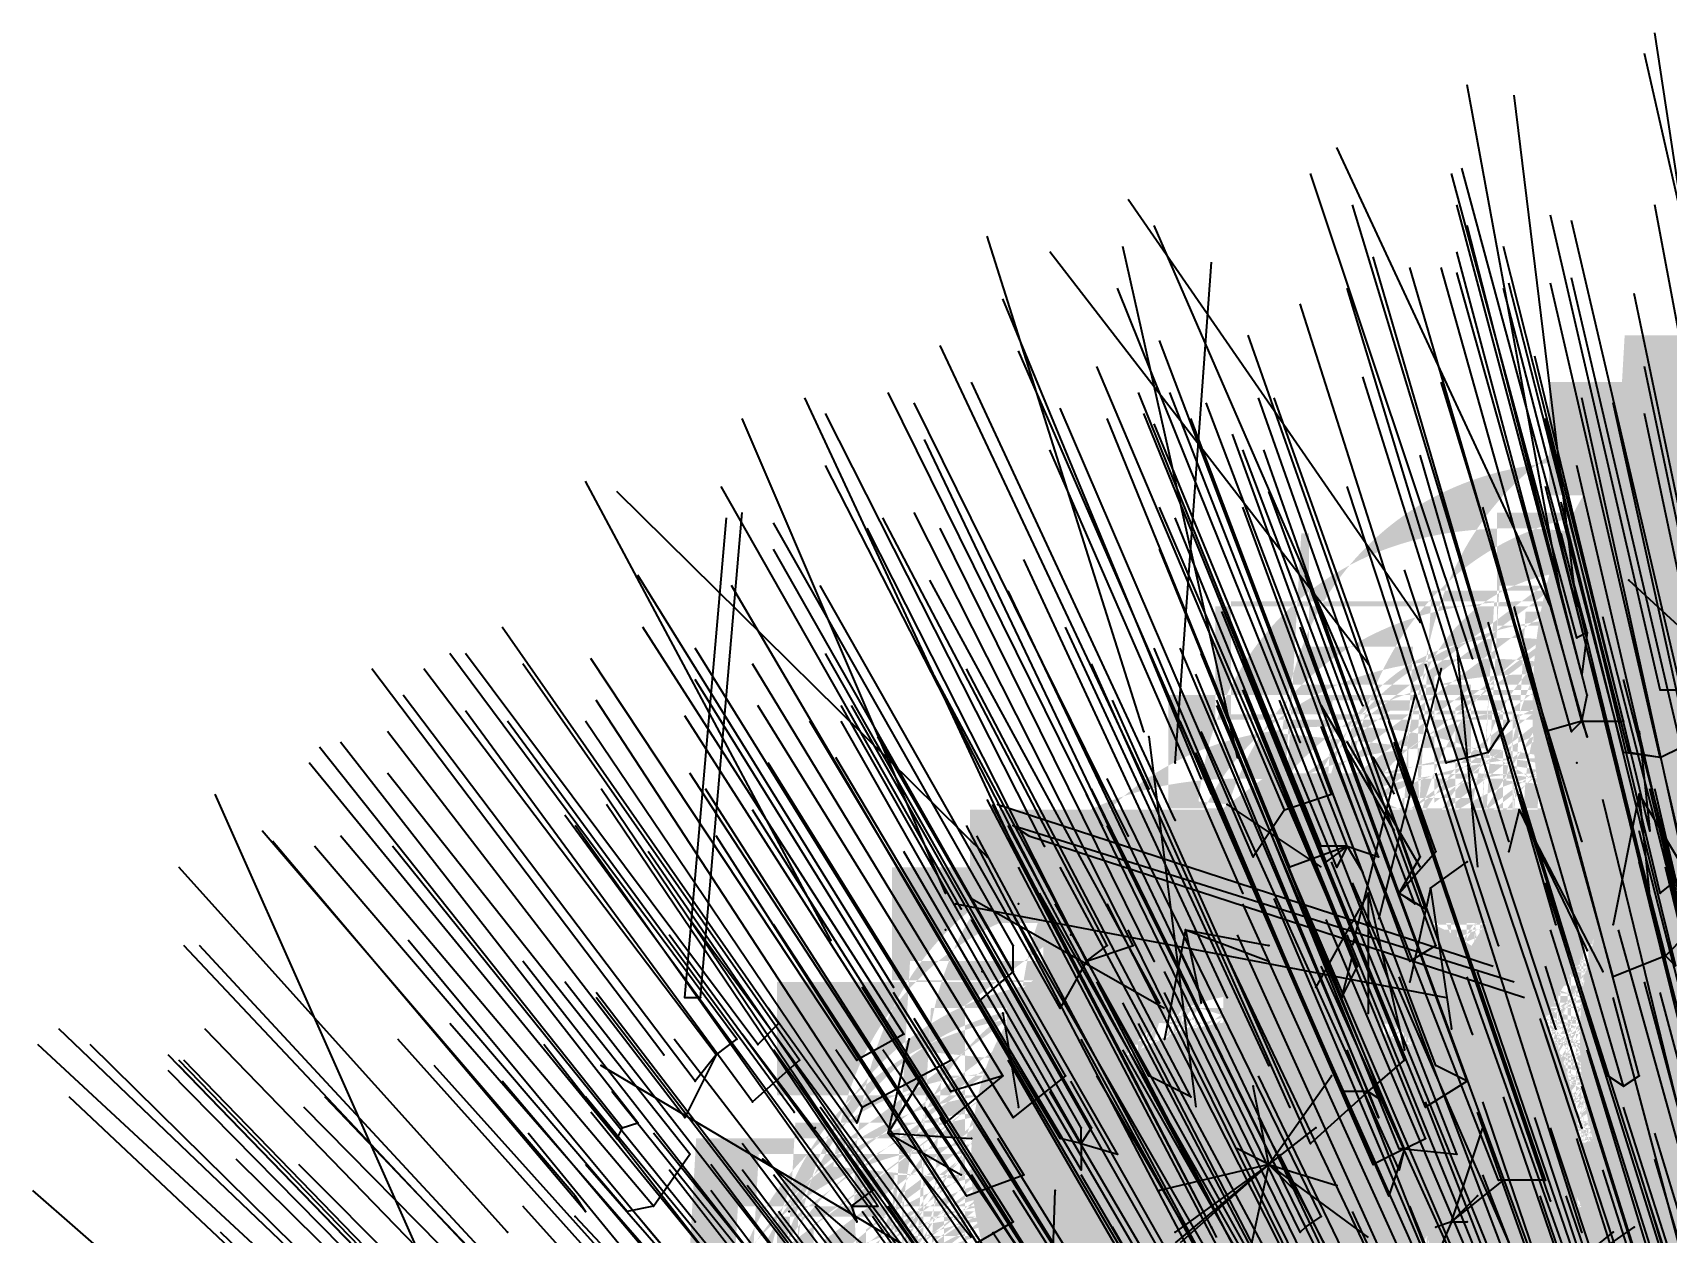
# Model space of a CAD drawing. Extents: x -0.5 to 0.68, y -0.1 to 0.6.
# Drawn here: x -0.42 to -0.1068, y 0.359 to 0.589 of the extents above; entities that cross this region are included whole.
import ezdxf

# ---------------------------------------------------------------- set-up
doc = ezdxf.new("R2010")
doc.units = 0
for name, color, linetype in [('Facilities', 3, 'CONTINUOUS'), ('Facilities_lines', 3, 'CONTINUOUS'), ('Normals', 1, 'CONTINUOUS'), ('Source_points', 5, 'CONTINUOUS'), ('Text', 3, 'CONTINUOUS')]:
    doc.layers.add(name, color=color, linetype=linetype)

msp = doc.modelspace()

# ---------------------------------------------------------------- linework, layer by layer
at = {"layer": 'Facilities', "color": 3}
for p in [(-0.114, 0.484, -1.242), (-0.127, 0.481, -1.244), (-0.129, 0.479, -1.24), (-0.124, 0.479, -1.237), (-0.154, 0.476, -1.25), (-0.122, 0.474, -1.223), (-0.147, 0.471, -1.25), (-0.164, 0.468, -1.24), (-0.15, 0.467, -1.25), (-0.144, 0.469, -1.226), (-0.14, 0.467, -1.219), (-0.155, 0.462, -1.25), (-0.108, 0.463, -1.189), (-0.173, 0.46, -1.25), (-0.165, 0.46, -1.222), (-0.207, 0.455, -1.25), (-0.123, 0.457, -1.183), (-0.112, 0.455, -1.25), (-0.206, 0.454, -1.25), (-0.177, 0.453, -1.217), (-0.168, 0.453, -1.25), (-0.141, 0.451, -1.182), (-0.201, 0.449, -1.229), (-0.189, 0.45, -1.25), (-0.163, 0.45, -1.25), (-0.137, 0.45, -1.25), (-0.124, 0.449, -1.25), (-0.108, 0.45, -1.157), (-0.196, 0.446, -1.217), (-0.206, 0.444, -1.225), (-0.194, 0.443, -1.209), (-0.156, 0.443, -1.175), (-0.112, 0.443, -1.25), (-0.235, 0.441, -1.25), (-0.191, 0.441, -1.25), (-0.18, 0.44, -1.188), (-0.135, 0.44, -1.25), (-0.232, 0.437, -1.25), (-0.215, 0.437, -1.217), (-0.201, 0.438, -1.205), (-0.11, 0.436, -1.125), (-0.226, 0.433, -1.221), (-0.21, 0.435, -1.208), (-0.168, 0.433, -1.161), (-0.137, 0.434, -1.138), (-0.123, 0.434, -1.127), (-0.237, 0.431, -1.23), (-0.231, 0.431, -1.224), (-0.209, 0.427, -1.19), (-0.245, 0.424, -1.224), (-0.24, 0.423, -1.25), (-0.226, 0.424, -1.2), (-0.188, 0.424, -1.159), (-0.164, 0.424, -1.25), (-0.158, 0.424, -1.132), (-0.152, 0.425, -1.25), (-0.108, 0.424, -1.095), (-0.243, 0.422, -1.25), (-0.242, 0.421, -1.214), (-0.231, 0.422, -1.25), (-0.206, 0.421, -1.25), (-0.245, 0.417, -1.25), (-0.199, 0.417, -1.25), (-0.128, 0.418, -1.093), (-0.267, 0.415, -1.233), (-0.221, 0.416, -1.25), (-0.139, 0.414, -1.092), (-0.218, 0.411, -1.163), (-0.205, 0.411, -1.148), (-0.156, 0.411, -1.1), (-0.107, 0.412, -1.064), (-0.238, 0.409, -1.25), (-0.232, 0.409, -1.177), (-0.255, 0.406, -1.199), (-0.295, 0.404, -1.25), (-0.234, 0.401, -1.25), (-0.204, 0.403, -1.128), (-0.191, 0.404, -1.118), (-0.169, 0.404, -1.095), (-0.277, 0.399, -1.213), (-0.193, 0.398, -1.106), (-0.128, 0.398, -1.044), (-0.253, 0.397, -1.177), (-0.144, 0.397, -1.056), (-0.299, 0.393, -1.234), (-0.289, 0.393, -1.22), (-0.273, 0.392, -1.193), (-0.311, 0.391, -1.249), (-0.234, 0.389, -1.135), (-0.222, 0.389, -1.119), (-0.183, 0.391, -1.08), (-0.164, 0.386, -1.048), (-0.145, 0.388, -1.036), (-0.115, 0.387, -1.01), (-0.261, 0.383, -1.159), (-0.198, 0.385, -1.082), (-0.179, 0.383, -1.057), (-0.307, 0.379, -1.22), (-0.274, 0.382, -1.175), (-0.27, 0.379, -1.25), (-0.123, 0.379, -0.997), (-0.256, 0.378, -1.25), (-0.219, 0.376, -1.089), (-0.28, 0.373, -1.25), (-0.157, 0.375, -1.016), (-0.183, 0.372, -1.25), (-0.13, 0.369, -0.979), (-0.301, 0.364, -1.181), (-0.263, 0.364, -1.123), (-0.241, 0.366, -1.095), (-0.129, 0.365, -0.968), (-0.316, 0.362, -1.25), (-0.314, 0.363, -1.2), (-0.293, 0.361, -1.163), (-0.275, 0.363, -1.25), (-0.148, 0.361, -1.25), (-0.329, 0.359, -1.218), (-0.176, 0.36, -1.003), (-0.123, 0.359, -0.949)]:
    msp.add_point(p, dxfattribs=at)
at = {"layer": 'Facilities_lines', "color": 3}
for p, q in [((-0.122, 0.474, -1.223), (-0.124, 0.473, -1.222)), ((-0.122, 0.474, -1.223), (-0.123, 0.466, -1.206)), ((-0.123, 0.457, -1.183), (-0.122, 0.462, -1.195)), ((-0.108, 0.463, -1.189), (-0.104, 0.463, -1.186)), ((-0.141, 0.451, -1.182), (-0.137, 0.457, -1.192)), ((-0.123, 0.457, -1.183), (-0.13, 0.455, -1.183)), ((-0.123, 0.457, -1.183), (-0.125, 0.455, -1.18)), ((-0.123, 0.457, -1.183), (-0.122, 0.454, -1.175)), ((-0.123, 0.457, -1.183), (-0.115, 0.457, -1.179)), ((-0.123, 0.457, -1.183), (-0.122, 0.454, -1.175)), ((-0.141, 0.451, -1.182), (-0.149, 0.449, -1.182)), ((-0.108, 0.45, -1.157), (-0.115, 0.451, -1.163)), ((-0.108, 0.45, -1.157), (-0.114, 0.451, -1.163)), ((-0.108, 0.45, -1.157), (-0.104, 0.452, -1.159)), ((-0.18, 0.44, -1.188), (-0.171, 0.443, -1.187)), ((-0.112, 0.443, -1.25), (-0.117, 0.418, -1.25)), ((-0.112, 0.443, -1.25), (-0.11, 0.423, -1.25)), ((-0.112, 0.443, -1.25), (-0.103, 0.428, -1.25)), ((-0.18, 0.44, -1.188), (-0.186, 0.431, -1.175)), ((-0.135, 0.44, -1.25), (-0.137, 0.432, -1.25)), ((-0.135, 0.44, -1.25), (-0.122, 0.413, -1.25)), ((-0.135, 0.44, -1.25), (-0.119, 0.409, -1.25)), ((-0.232, 0.437, -1.25), (-0.229, 0.435, -1.25)), ((-0.168, 0.433, -1.161), (-0.179, 0.429, -1.161)), ((-0.168, 0.433, -1.161), (-0.173, 0.433, -1.167)), ((-0.168, 0.433, -1.161), (-0.172, 0.43, -1.159)), ((-0.168, 0.433, -1.161), (-0.17, 0.429, -1.153)), ((-0.168, 0.433, -1.161), (-0.165, 0.428, -1.147)), ((-0.168, 0.433, -1.161), (-0.162, 0.431, -1.151)), ((-0.158, 0.424, -1.132), (-0.151, 0.432, -1.143)), ((-0.158, 0.424, -1.132), (-0.154, 0.431, -1.145)), ((-0.152, 0.425, -1.25), (-0.145, 0.43, -1.25)), ((-0.108, 0.424, -1.095), (-0.103, 0.428, -1.1)), ((-0.164, 0.424, -1.25), (-0.174, 0.406, -1.25)), ((-0.164, 0.424, -1.25), (-0.164, 0.401, -1.25)), ((-0.164, 0.424, -1.25), (-0.157, 0.394, -1.25)), ((-0.158, 0.424, -1.132), (-0.155, 0.422, -1.124)), ((-0.158, 0.424, -1.132), (-0.153, 0.421, -1.121)), ((-0.152, 0.425, -1.25), (-0.156, 0.407, -1.25)), ((-0.152, 0.425, -1.25), (-0.148, 0.398, -1.25)), ((-0.199, 0.417, -1.25), (-0.203, 0.396, -1.25)), ((-0.199, 0.417, -1.25), (-0.194, 0.416, -1.25)), ((-0.199, 0.417, -1.25), (-0.196, 0.403, -1.25)), ((-0.199, 0.417, -1.25), (-0.183, 0.414, -1.25)), ((-0.199, 0.417, -1.25), (-0.183, 0.411, -1.25)), ((-0.232, 0.409, -1.177), (-0.232, 0.414, -1.186)), ((-0.218, 0.411, -1.163), (-0.209, 0.414, -1.159)), ((-0.218, 0.411, -1.163), (-0.214, 0.414, -1.165)), ((-0.156, 0.411, -1.1), (-0.151, 0.414, -1.101)), ((-0.107, 0.412, -1.064), (-0.103, 0.416, -1.071)), ((-0.218, 0.411, -1.163), (-0.223, 0.402, -1.151)), ((-0.169, 0.404, -1.095), (-0.167, 0.412, -1.113)), ((-0.107, 0.412, -1.064), (-0.117, 0.408, -1.062)), ((-0.107, 0.412, -1.064), (-0.105, 0.41, -1.057)), ((-0.232, 0.409, -1.177), (-0.239, 0.403, -1.173)), ((-0.169, 0.404, -1.095), (-0.166, 0.41, -1.105)), ((-0.295, 0.404, -1.25), (-0.292, 0.404, -1.247)), ((-0.234, 0.401, -1.25), (-0.231, 0.383, -1.25)), ((-0.277, 0.399, -1.213), (-0.281, 0.395, -1.213)), ((-0.289, 0.393, -1.22), (-0.285, 0.396, -1.219)), ((-0.253, 0.397, -1.177), (-0.262, 0.392, -1.179)), ((-0.256, 0.378, -1.25), (-0.252, 0.396, -1.25)), ((-0.289, 0.393, -1.22), (-0.295, 0.381, -1.205)), ((-0.289, 0.393, -1.22), (-0.293, 0.388, -1.216)), ((-0.273, 0.392, -1.193), (-0.282, 0.384, -1.192)), ((-0.261, 0.383, -1.159), (-0.244, 0.392, -1.154)), ((-0.164, 0.386, -1.048), (-0.157, 0.392, -1.055)), ((-0.234, 0.389, -1.135), (-0.245, 0.38, -1.13)), ((-0.234, 0.389, -1.135), (-0.244, 0.386, -1.141)), ((-0.222, 0.389, -1.119), (-0.232, 0.381, -1.116)), ((-0.198, 0.385, -1.082), (-0.206, 0.389, -1.1)), ((-0.183, 0.372, -1.25), (-0.171, 0.389, -1.25)), ((-0.145, 0.388, -1.036), (-0.151, 0.391, -1.047)), ((-0.115, 0.387, -1.01), (-0.118, 0.389, -1.016)), ((-0.115, 0.387, -1.01), (-0.112, 0.389, -1.012)), ((-0.256, 0.378, -1.25), (-0.25, 0.388, -1.25)), ((-0.183, 0.372, -1.25), (-0.186, 0.387, -1.25)), ((-0.164, 0.386, -1.048), (-0.175, 0.376, -1.038)), ((-0.164, 0.386, -1.048), (-0.169, 0.386, -1.053)), ((-0.164, 0.386, -1.048), (-0.162, 0.381, -1.034)), ((-0.164, 0.386, -1.048), (-0.161, 0.384, -1.041)), ((-0.145, 0.388, -1.036), (-0.153, 0.383, -1.032)), ((-0.261, 0.383, -1.159), (-0.262, 0.38, -1.154)), ((-0.307, 0.379, -1.22), (-0.308, 0.377, -1.217)), ((-0.307, 0.379, -1.22), (-0.304, 0.38, -1.218)), ((-0.219, 0.376, -1.089), (-0.217, 0.379, -1.091)), ((-0.219, 0.376, -1.089), (-0.219, 0.379, -1.094)), ((-0.183, 0.372, -1.25), (-0.174, 0.379, -1.25)), ((-0.148, 0.361, -1.25), (-0.142, 0.379, -1.25)), ((-0.256, 0.378, -1.25), (-0.242, 0.37, -1.25)), ((-0.256, 0.378, -1.25), (-0.24, 0.358, -1.25)), ((-0.256, 0.378, -1.25), (-0.24, 0.377, -1.25)), ((-0.219, 0.376, -1.089), (-0.223, 0.377, -1.095)), ((-0.219, 0.376, -1.089), (-0.219, 0.371, -1.076)), ((-0.219, 0.376, -1.089), (-0.212, 0.374, -1.075)), ((-0.157, 0.375, -1.016), (-0.153, 0.377, -1.016)), ((-0.301, 0.364, -1.181), (-0.294, 0.374, -1.19)), ((-0.183, 0.372, -1.25), (-0.189, 0.375, -1.25)), ((-0.157, 0.375, -1.016), (-0.163, 0.372, -1.015)), ((-0.157, 0.375, -1.016), (-0.16, 0.366, -0.999)), ((-0.157, 0.375, -1.016), (-0.158, 0.375, -1.018)), ((-0.157, 0.375, -1.016), (-0.158, 0.371, -1.007)), ((-0.157, 0.375, -1.016), (-0.147, 0.374, -1.006)), ((-0.241, 0.366, -1.095), (-0.23, 0.37, -1.089)), ((-0.183, 0.372, -1.25), (-0.204, 0.367, -1.25)), ((-0.183, 0.372, -1.25), (-0.201, 0.359, -1.25)), ((-0.183, 0.372, -1.25), (-0.201, 0.357, -1.25)), ((-0.183, 0.372, -1.25), (-0.2, 0.357, -1.25)), ((-0.183, 0.372, -1.25), (-0.189, 0.345, -1.25)), ((-0.183, 0.372, -1.25), (-0.177, 0.366, -1.25)), ((-0.183, 0.372, -1.25), (-0.164, 0.358, -1.25)), ((-0.183, 0.372, -1.25), (-0.17, 0.368, -1.25)), ((-0.263, 0.364, -1.123), (-0.259, 0.367, -1.123)), ((-0.241, 0.366, -1.095), (-0.243, 0.369, -1.105)), ((-0.225, 0.336, -1.25), (-0.224, 0.367, -1.25)), ((-0.148, 0.361, -1.25), (-0.138, 0.369, -1.25)), ((-0.13, 0.369, -0.979), (-0.139, 0.369, -0.987)), ((-0.314, 0.363, -1.2), (-0.316, 0.366, -1.209)), ((-0.301, 0.364, -1.181), (-0.306, 0.363, -1.186)), ((-0.263, 0.364, -1.123), (-0.258, 0.364, -1.116)), ((-0.263, 0.364, -1.123), (-0.262, 0.361, -1.115)), ((-0.148, 0.361, -1.25), (-0.143, 0.366, -1.25)), ((-0.239, 0.357, -1.074), (-0.232, 0.361, -1.074)), ((-0.176, 0.36, -1.003), (-0.173, 0.362, -1.003)), ((-0.148, 0.361, -1.25), (-0.151, 0.354, -1.25)), ((-0.148, 0.361, -1.25), (-0.151, 0.36, -1.25)), ((-0.148, 0.361, -1.25), (-0.145, 0.361, -1.25)), ((-0.193, 0.358, -1.017), (-0.194, 0.36, -1.022)), ((-0.176, 0.36, -1.003), (-0.177, 0.359, -1.001)), ((-0.133, 0.346, -1.25), (-0.113, 0.36, -1.25)), ((-0.133, 0.346, -1.25), (-0.117, 0.359, -1.25))]:
    msp.add_line(p, q, dxfattribs=at)
at = {"layer": 'Normals', "color": 1}
for p, q in [((-0.094, 0.49, -1.25), (-0.109, 0.589, -1.248)), ((-0.089, 0.488, -1.24), (-0.111, 0.585, -1.226)), ((-0.127, 0.481, -1.244), (-0.145, 0.579, -1.247)), ((-0.124, 0.479, -1.237), (-0.136, 0.577, -1.223)), ((-0.129, 0.479, -1.24), (-0.17, 0.567, -1.216)), ((-0.144, 0.469, -1.226), (-0.175, 0.562, -1.206)), ((-0.124, 0.473, -1.222), (-0.148, 0.562, -1.185)), ((-0.122, 0.474, -1.223), (-0.146, 0.563, -1.186)), ((-0.154, 0.476, -1.25), (-0.21, 0.557, -1.236)), ((-0.14, 0.467, -1.219), (-0.167, 0.556, -1.182)), ((-0.123, 0.466, -1.206), (-0.147, 0.556, -1.169)), ((-0.092, 0.465, -1.185), (-0.109, 0.556, -1.147)), ((-0.165, 0.46, -1.222), (-0.205, 0.552, -1.226)), ((-0.122, 0.462, -1.195), (-0.145, 0.552, -1.158)), ((-0.108, 0.463, -1.189), (-0.129, 0.554, -1.152)), ((-0.104, 0.463, -1.186), (-0.125, 0.553, -1.149)), ((-0.207, 0.455, -1.25), (-0.237, 0.55, -1.241)), ((-0.164, 0.468, -1.24), (-0.225, 0.547, -1.24)), ((-0.189, 0.45, -1.25), (-0.211, 0.548, -1.251)), ((-0.201, 0.449, -1.229), (-0.194, 0.545, -1.205)), ((-0.137, 0.457, -1.192), (-0.163, 0.546, -1.155)), ((-0.123, 0.457, -1.183), (-0.147, 0.547, -1.146)), ((-0.115, 0.457, -1.179), (-0.138, 0.548, -1.142)), ((-0.13, 0.455, -1.183), (-0.156, 0.544, -1.145)), ((-0.125, 0.455, -1.18), (-0.15, 0.544, -1.143)), ((-0.122, 0.454, -1.175), (-0.147, 0.543, -1.137)), ((-0.122, 0.454, -1.175), (-0.147, 0.543, -1.137)), ((-0.104, 0.452, -1.159), (-0.125, 0.542, -1.122)), ((-0.177, 0.453, -1.217), (-0.212, 0.54, -1.181)), ((-0.141, 0.451, -1.182), (-0.168, 0.54, -1.144)), ((-0.115, 0.451, -1.163), (-0.138, 0.54, -1.125)), ((-0.114, 0.451, -1.163), (-0.137, 0.541, -1.125)), ((-0.108, 0.45, -1.157), (-0.129, 0.541, -1.12)), ((-0.094, 0.448, -1.144), (-0.113, 0.539, -1.107)), ((-0.196, 0.446, -1.217), (-0.234, 0.538, -1.215)), ((-0.149, 0.449, -1.182), (-0.177, 0.537, -1.144)), ((-0.171, 0.443, -1.187), (-0.204, 0.53, -1.15)), ((-0.156, 0.443, -1.175), (-0.187, 0.531, -1.138)), ((-0.206, 0.444, -1.225), (-0.246, 0.529, -1.189)), ((-0.194, 0.443, -1.209), (-0.231, 0.528, -1.171)), ((-0.11, 0.436, -1.125), (-0.132, 0.527, -1.089)), ((-0.18, 0.44, -1.188), (-0.216, 0.525, -1.151)), ((-0.092, 0.434, -1.109), (-0.111, 0.525, -1.072)), ((-0.215, 0.437, -1.217), (-0.256, 0.52, -1.18)), ((-0.201, 0.438, -1.205), (-0.24, 0.522, -1.167)), ((-0.173, 0.433, -1.167), (-0.208, 0.52, -1.13)), ((-0.168, 0.433, -1.161), (-0.202, 0.52, -1.124)), ((-0.137, 0.434, -1.138), (-0.165, 0.523, -1.101)), ((-0.123, 0.434, -1.127), (-0.15, 0.522, -1.089)), ((-0.231, 0.431, -1.224), (-0.272, 0.519, -1.199)), ((-0.21, 0.435, -1.208), (-0.251, 0.518, -1.171)), ((-0.186, 0.431, -1.175), (-0.223, 0.517, -1.138)), ((-0.162, 0.431, -1.151), (-0.195, 0.518, -1.114)), ((-0.154, 0.431, -1.145), (-0.185, 0.519, -1.108)), ((-0.151, 0.432, -1.143), (-0.182, 0.519, -1.107)), ((-0.103, 0.428, -1.1), (-0.123, 0.519, -1.063)), ((-0.097, 0.427, -1.095), (-0.117, 0.518, -1.057)), ((-0.245, 0.424, -1.224), (-0.284, 0.515, -1.237)), ((-0.226, 0.433, -1.221), (-0.268, 0.516, -1.184)), ((-0.179, 0.429, -1.161), (-0.214, 0.515, -1.124)), ((-0.172, 0.43, -1.159), (-0.207, 0.516, -1.121)), ((-0.17, 0.429, -1.153), (-0.205, 0.514, -1.115)), ((-0.165, 0.428, -1.147), (-0.198, 0.515, -1.11)), ((-0.108, 0.424, -1.095), (-0.13, 0.515, -1.058)), ((-0.092, 0.426, -1.089), (-0.111, 0.516, -1.051)), ((-0.209, 0.427, -1.19), (-0.249, 0.511, -1.152)), ((-0.158, 0.424, -1.132), (-0.19, 0.512, -1.095)), ((-0.188, 0.424, -1.159), (-0.225, 0.509, -1.121)), ((-0.155, 0.422, -1.124), (-0.188, 0.509, -1.087)), ((-0.153, 0.421, -1.121), (-0.184, 0.509, -1.083)), ((-0.128, 0.418, -1.093), (-0.154, 0.508, -1.057)), ((-0.226, 0.424, -1.2), (-0.268, 0.506, -1.162)), ((-0.103, 0.416, -1.071), (-0.124, 0.506, -1.034)), ((-0.267, 0.415, -1.233), (-0.314, 0.503, -1.236)), ((-0.242, 0.421, -1.214), (-0.288, 0.502, -1.177)), ((-0.139, 0.414, -1.092), (-0.168, 0.502, -1.054)), ((-0.107, 0.412, -1.064), (-0.13, 0.502, -1.027)), ((-0.237, 0.431, -1.23), (-0.308, 0.501, -1.219)), ((-0.167, 0.412, -1.113), (-0.204, 0.498, -1.076)), ((-0.156, 0.411, -1.1), (-0.188, 0.498, -1.062)), ((-0.151, 0.414, -1.101), (-0.183, 0.501, -1.063)), ((-0.117, 0.408, -1.062), (-0.142, 0.498, -1.025)), ((-0.105, 0.41, -1.057), (-0.127, 0.499, -1.019)), ((-0.295, 0.404, -1.25), (-0.287, 0.496, -1.287)), ((-0.292, 0.404, -1.247), (-0.284, 0.497, -1.284)), ((-0.232, 0.414, -1.186), (-0.278, 0.495, -1.149)), ((-0.214, 0.414, -1.165), (-0.257, 0.496, -1.128)), ((-0.209, 0.414, -1.159), (-0.251, 0.497, -1.122)), ((-0.166, 0.41, -1.105), (-0.201, 0.496, -1.068)), ((-0.106, 0.406, -1.048), (-0.128, 0.495, -1.01)), ((-0.218, 0.411, -1.163), (-0.26, 0.494, -1.127)), ((-0.205, 0.411, -1.148), (-0.246, 0.494, -1.111)), ((-0.105, 0.403, -1.041), (-0.127, 0.493, -1.003)), ((-0.232, 0.409, -1.177), (-0.278, 0.49, -1.139)), ((-0.169, 0.404, -1.095), (-0.204, 0.49, -1.058)), ((-0.191, 0.404, -1.118), (-0.23, 0.488, -1.08)), ((-0.128, 0.398, -1.044), (-0.157, 0.486, -1.008)), ((-0.255, 0.406, -1.199), (-0.304, 0.485, -1.162)), ((-0.239, 0.403, -1.173), (-0.286, 0.483, -1.135)), ((-0.223, 0.402, -1.151), (-0.269, 0.483, -1.113)), ((-0.204, 0.403, -1.128), (-0.248, 0.484, -1.091)), ((-0.144, 0.397, -1.056), (-0.176, 0.485, -1.02)), ((-0.114, 0.484, -1.242), (-0.064, 0.438, -1.169)), ((-0.193, 0.398, -1.106), (-0.233, 0.482, -1.069)), ((-0.157, 0.392, -1.055), (-0.192, 0.478, -1.019)), ((-0.151, 0.391, -1.047), (-0.184, 0.478, -1.01)), ((-0.118, 0.389, -1.016), (-0.145, 0.477, -0.979)), ((-0.112, 0.389, -1.012), (-0.136, 0.479, -0.975)), ((-0.096, 0.387, -0.997), (-0.119, 0.477, -0.96)), ((-0.277, 0.399, -1.213), (-0.33, 0.475, -1.176)), ((-0.253, 0.397, -1.177), (-0.303, 0.475, -1.14)), ((-0.183, 0.391, -1.08), (-0.222, 0.475, -1.043)), ((-0.145, 0.388, -1.036), (-0.177, 0.475, -0.998)), ((-0.115, 0.387, -1.01), (-0.141, 0.476, -0.972)), ((-0.285, 0.396, -1.219), (-0.34, 0.47, -1.181)), ((-0.281, 0.395, -1.213), (-0.337, 0.47, -1.176)), ((-0.244, 0.392, -1.154), (-0.293, 0.471, -1.117)), ((-0.222, 0.389, -1.119), (-0.268, 0.47, -1.083)), ((-0.206, 0.389, -1.1), (-0.25, 0.471, -1.063)), ((-0.169, 0.386, -1.053), (-0.205, 0.471, -1.016)), ((-0.164, 0.386, -1.048), (-0.2, 0.471, -1.011)), ((-0.161, 0.384, -1.041), (-0.196, 0.47, -1.004)), ((-0.147, 0.471, -1.25), (-0.143, 0.429, -1.16)), ((-0.299, 0.393, -1.234), (-0.355, 0.467, -1.197)), ((-0.289, 0.393, -1.22), (-0.345, 0.467, -1.183)), ((-0.273, 0.392, -1.193), (-0.326, 0.468, -1.156)), ((-0.262, 0.392, -1.179), (-0.313, 0.469, -1.142)), ((-0.234, 0.389, -1.135), (-0.282, 0.468, -1.097)), ((-0.198, 0.385, -1.082), (-0.241, 0.467, -1.045)), ((-0.179, 0.383, -1.057), (-0.217, 0.468, -1.021)), ((-0.153, 0.383, -1.032), (-0.188, 0.469, -0.995)), ((-0.15, 0.467, -1.25), (-0.162, 0.419, -1.163)), ((-0.123, 0.379, -0.997), (-0.153, 0.468, -0.96)), ((-0.244, 0.386, -1.141), (-0.293, 0.465, -1.104)), ((-0.162, 0.381, -1.034), (-0.197, 0.466, -0.997)), ((-0.092, 0.376, -0.967), (-0.115, 0.465, -0.929)), ((-0.293, 0.388, -1.216), (-0.349, 0.462, -1.179)), ((-0.261, 0.383, -1.159), (-0.312, 0.461, -1.122)), ((-0.175, 0.376, -1.038), (-0.213, 0.461, -1)), ((-0.158, 0.375, -1.018), (-0.193, 0.461, -0.981)), ((-0.153, 0.377, -1.016), (-0.188, 0.463, -0.979)), ((-0.147, 0.374, -1.006), (-0.181, 0.461, -0.969)), ((-0.155, 0.462, -1.25), (-0.167, 0.414, -1.163)), ((-0.282, 0.384, -1.192), (-0.337, 0.459, -1.154)), ((-0.245, 0.38, -1.13), (-0.295, 0.458, -1.092)), ((-0.232, 0.381, -1.116), (-0.281, 0.46, -1.079)), ((-0.219, 0.379, -1.094), (-0.265, 0.46, -1.057)), ((-0.217, 0.379, -1.091), (-0.263, 0.46, -1.055)), ((-0.157, 0.375, -1.016), (-0.193, 0.46, -0.979)), ((-0.173, 0.46, -1.25), (-0.159, 0.436, -1.154)), ((-0.295, 0.381, -1.205), (-0.352, 0.455, -1.168)), ((-0.274, 0.382, -1.175), (-0.329, 0.457, -1.138)), ((-0.262, 0.38, -1.154), (-0.314, 0.457, -1.116)), ((-0.223, 0.377, -1.095), (-0.271, 0.457, -1.059)), ((-0.219, 0.376, -1.089), (-0.265, 0.457, -1.051)), ((-0.163, 0.372, -1.015), (-0.2, 0.457, -0.977)), ((-0.158, 0.371, -1.007), (-0.196, 0.455, -0.97)), ((-0.139, 0.369, -0.987), (-0.173, 0.456, -0.95)), ((-0.13, 0.369, -0.979), (-0.16, 0.457, -0.943)), ((-0.112, 0.455, -1.25), (-0.11, 0.436, -1.152)), ((-0.307, 0.379, -1.22), (-0.365, 0.452, -1.182)), ((-0.304, 0.38, -1.218), (-0.361, 0.453, -1.18)), ((-0.212, 0.374, -1.075), (-0.258, 0.454, -1.037)), ((-0.206, 0.454, -1.25), (-0.197, 0.383, -1.18)), ((-0.16, 0.366, -0.999), (-0.197, 0.451, -0.961)), ((-0.168, 0.453, -1.25), (-0.154, 0.429, -1.154)), ((-0.129, 0.365, -0.968), (-0.159, 0.453, -0.931)), ((-0.308, 0.377, -1.217), (-0.367, 0.449, -1.181)), ((-0.23, 0.37, -1.089), (-0.279, 0.449, -1.052)), ((-0.219, 0.371, -1.076), (-0.266, 0.45, -1.038)), ((-0.163, 0.45, -1.25), (-0.159, 0.443, -1.15)), ((-0.137, 0.45, -1.25), (-0.137, 0.45, -1.15)), ((-0.124, 0.449, -1.25), (-0.124, 0.449, -1.15)), ((-0.294, 0.374, -1.19), (-0.352, 0.447, -1.153)), ((-0.243, 0.369, -1.105), (-0.294, 0.447, -1.068)), ((-0.173, 0.362, -1.003), (-0.214, 0.446, -0.967)), ((-0.123, 0.359, -0.949), (-0.151, 0.447, -0.911)), ((-0.086, 0.356, -0.915), (-0.107, 0.446, -0.878)), ((-0.345, 0.353, -1.234), (-0.385, 0.443, -1.255)), ((-0.259, 0.367, -1.123), (-0.311, 0.444, -1.086)), ((-0.241, 0.366, -1.095), (-0.291, 0.444, -1.058)), ((-0.194, 0.36, -1.022), (-0.237, 0.442, -0.985)), ((-0.177, 0.359, -1.001), (-0.218, 0.443, -0.965)), ((-0.176, 0.36, -1.003), (-0.217, 0.444, -0.967)), ((-0.107, 0.355, -0.927), (-0.135, 0.443, -0.889)), ((-0.097, 0.352, -0.913), (-0.119, 0.442, -0.876)), ((-0.112, 0.443, -1.25), (-0.112, 0.443, -1.15)), ((-0.088, 0.353, -0.911), (-0.11, 0.444, -0.874)), ((-0.088, 0.353, -0.91), (-0.109, 0.444, -0.873)), ((-0.263, 0.364, -1.123), (-0.318, 0.439, -1.086)), ((-0.258, 0.364, -1.116), (-0.31, 0.441, -1.08)), ((-0.232, 0.361, -1.074), (-0.282, 0.44, -1.037)), ((-0.193, 0.358, -1.017), (-0.236, 0.441, -0.98)), ((-0.235, 0.441, -1.25), (-0.14, 0.41, -1.246)), ((-0.191, 0.441, -1.25), (-0.173, 0.429, -1.152)), ((-0.132, 0.353, -0.942), (-0.164, 0.44, -0.904)), ((-0.135, 0.44, -1.25), (-0.135, 0.44, -1.15)), ((-0.316, 0.366, -1.209), (-0.376, 0.436, -1.171)), ((-0.262, 0.361, -1.115), (-0.316, 0.437, -1.079)), ((-0.198, 0.355, -1.016), (-0.241, 0.437, -0.979)), ((-0.189, 0.355, -1.006), (-0.233, 0.437, -0.969)), ((-0.232, 0.437, -1.25), (-0.136, 0.407, -1.246)), ((-0.173, 0.354, -0.985), (-0.214, 0.437, -0.947)), ((-0.089, 0.346, -0.894), (-0.112, 0.436, -0.856)), ((-0.314, 0.363, -1.2), (-0.374, 0.434, -1.163)), ((-0.306, 0.363, -1.186), (-0.366, 0.433, -1.149)), ((-0.301, 0.364, -1.181), (-0.361, 0.435, -1.144)), ((-0.293, 0.361, -1.163), (-0.351, 0.433, -1.125)), ((-0.239, 0.357, -1.074), (-0.289, 0.435, -1.036)), ((-0.195, 0.353, -1.008), (-0.239, 0.435, -0.971)), ((-0.229, 0.435, -1.25), (-0.134, 0.404, -1.246)), ((-0.144, 0.347, -0.939), (-0.181, 0.433, -0.903)), ((-0.249, 0.355, -1.085), (-0.302, 0.432, -1.047)), ((-0.207, 0.353, -1.024), (-0.253, 0.432, -0.984)), ((-0.136, 0.344, -0.925), (-0.171, 0.43, -0.888)), ((-0.145, 0.43, -1.25), (-0.145, 0.43, -1.15)), ((-0.137, 0.432, -1.25), (-0.137, 0.432, -1.15)), ((-0.09, 0.341, -0.88), (-0.112, 0.43, -0.842)), ((-0.329, 0.359, -1.218), (-0.392, 0.429, -1.182)), ((-0.188, 0.347, -0.985), (-0.231, 0.429, -0.948)), ((-0.179, 0.347, -0.976), (-0.223, 0.429, -0.939)), ((-0.149, 0.342, -0.933), (-0.187, 0.427, -0.897)), ((-0.13, 0.341, -0.912), (-0.167, 0.426, -0.875)), ((-0.102, 0.337, -0.881), (-0.13, 0.426, -0.844)), ((-0.085, 0.339, -0.873), (-0.107, 0.429, -0.835)), ((-0.24, 0.423, -1.25), (-0.203, 0.402, -1.16)), ((-0.181, 0.343, -0.97), (-0.227, 0.424, -0.933)), ((-0.146, 0.338, -0.919), (-0.182, 0.423, -0.882)), ((-0.164, 0.424, -1.25), (-0.164, 0.424, -1.15)), ((-0.152, 0.425, -1.25), (-0.152, 0.425, -1.15)), ((-0.11, 0.423, -1.25), (-0.11, 0.423, -1.15)), ((-0.243, 0.422, -1.25), (-0.149, 0.404, -1.222)), ((-0.186, 0.34, -0.968), (-0.232, 0.42, -0.931)), ((-0.231, 0.422, -1.25), (-0.231, 0.422, -1.15)), ((-0.179, 0.341, -0.964), (-0.224, 0.422, -0.926)), ((-0.172, 0.339, -0.95), (-0.214, 0.422, -0.912)), ((-0.206, 0.421, -1.25), (-0.206, 0.421, -1.15)), ((-0.15, 0.338, -0.924), (-0.188, 0.422, -0.887)), ((-0.239, 0.344, -1.048), (-0.294, 0.419, -1.011)), ((-0.227, 0.34, -1.022), (-0.278, 0.418, -0.985)), ((-0.245, 0.417, -1.25), (-0.245, 0.417, -1.15)), ((-0.194, 0.338, -0.975), (-0.24, 0.419, -0.938)), ((-0.169, 0.334, -0.935), (-0.21, 0.417, -0.899)), ((-0.199, 0.417, -1.25), (-0.199, 0.417, -1.15)), ((-0.136, 0.334, -0.9), (-0.172, 0.419, -0.863)), ((-0.101, 0.328, -0.858), (-0.129, 0.417, -0.822)), ((-0.117, 0.418, -1.25), (-0.117, 0.418, -1.15)), ((-0.091, 0.327, -0.85), (-0.116, 0.417, -0.814)), ((-0.086, 0.329, -0.849), (-0.109, 0.419, -0.812)), ((-0.327, 0.346, -1.19), (-0.391, 0.414, -1.154)), ((-0.325, 0.346, -1.186), (-0.388, 0.414, -1.149)), ((-0.289, 0.344, -1.125), (-0.348, 0.415, -1.086)), ((-0.243, 0.341, -1.046), (-0.298, 0.416, -1.01)), ((-0.221, 0.416, -1.25), (-0.221, 0.416, -1.15)), ((-0.194, 0.416, -1.25), (-0.194, 0.416, -1.15)), ((-0.152, 0.33, -0.909), (-0.192, 0.414, -0.871)), ((-0.151, 0.332, -0.912), (-0.189, 0.416, -0.874)), ((-0.183, 0.414, -1.25), (-0.183, 0.414, -1.15)), ((-0.133, 0.33, -0.889), (-0.168, 0.416, -0.852)), ((-0.269, 0.338, -1.079), (-0.326, 0.411, -1.044)), ((-0.16, 0.329, -0.915), (-0.2, 0.413, -0.878)), ((-0.183, 0.411, -1.25), (-0.183, 0.411, -1.15)), ((-0.122, 0.413, -1.25), (-0.122, 0.413, -1.15)), ((-0.238, 0.409, -1.25), (-0.238, 0.409, -1.15)), ((-0.162, 0.325, -0.909), (-0.203, 0.409, -0.872)), ((-0.135, 0.326, -0.882), (-0.173, 0.41, -0.845)), ((-0.125, 0.321, -0.862), (-0.158, 0.408, -0.825)), ((-0.114, 0.321, -0.853), (-0.145, 0.408, -0.814)), ((-0.113, 0.321, -0.851), (-0.143, 0.409, -0.813)), ((-0.102, 0.321, -0.843), (-0.13, 0.41, -0.806)), ((-0.119, 0.409, -1.25), (-0.119, 0.409, -1.15)), ((-0.261, 0.334, -1.059), (-0.318, 0.407, -1.022)), ((-0.256, 0.332, -1.047), (-0.312, 0.405, -1.009)), ((-0.212, 0.328, -0.975), (-0.261, 0.406, -0.938)), ((-0.205, 0.326, -0.963), (-0.255, 0.405, -0.927)), ((-0.173, 0.324, -0.919), (-0.216, 0.407, -0.882)), ((-0.162, 0.322, -0.9), (-0.203, 0.405, -0.863)), ((-0.174, 0.406, -1.25), (-0.174, 0.406, -1.15)), ((-0.156, 0.407, -1.25), (-0.156, 0.407, -1.15)), ((-0.087, 0.317, -0.823), (-0.111, 0.407, -0.785)), ((-0.084, 0.315, -0.816), (-0.108, 0.405, -0.779)), ((-0.255, 0.33, -1.044), (-0.312, 0.404, -1.007)), ((-0.225, 0.327, -0.993), (-0.279, 0.402, -0.955)), ((-0.192, 0.323, -0.939), (-0.239, 0.403, -0.902)), ((-0.234, 0.401, -1.25), (-0.234, 0.401, -1.15)), ((-0.168, 0.321, -0.905), (-0.211, 0.403, -0.868)), ((-0.196, 0.403, -1.25), (-0.196, 0.403, -1.15)), ((-0.164, 0.401, -1.25), (-0.164, 0.401, -1.15)), ((-0.093, 0.314, -0.82), (-0.117, 0.404, -0.782)), ((-0.348, 0.334, -1.206), (-0.415, 0.398, -1.168)), ((-0.322, 0.331, -1.155), (-0.387, 0.398, -1.118)), ((-0.279, 0.329, -1.079), (-0.34, 0.399, -1.041)), ((-0.202, 0.321, -0.949), (-0.251, 0.4, -0.912)), ((-0.165, 0.316, -0.892), (-0.208, 0.399, -0.855)), ((-0.148, 0.398, -1.25), (-0.148, 0.398, -1.15)), ((-0.102, 0.312, -0.82), (-0.131, 0.4, -0.782)), ((-0.351, 0.332, -1.207), (-0.419, 0.395, -1.17)), ((-0.343, 0.33, -1.189), (-0.409, 0.395, -1.152)), ((-0.288, 0.327, -1.091), (-0.35, 0.396, -1.054)), ((-0.265, 0.322, -1.042), (-0.322, 0.395, -1.005)), ((-0.24, 0.322, -1.004), (-0.297, 0.396, -0.967)), ((-0.228, 0.323, -0.989), (-0.284, 0.397, -0.951)), ((-0.252, 0.396, -1.25), (-0.252, 0.396, -1.15)), ((-0.174, 0.314, -0.897), (-0.219, 0.396, -0.861)), ((-0.203, 0.396, -1.25), (-0.203, 0.396, -1.15)), ((-0.101, 0.309, -0.812), (-0.13, 0.397, -0.775)), ((-0.329, 0.326, -1.158), (-0.394, 0.393, -1.121)), ((-0.327, 0.325, -1.154), (-0.392, 0.392, -1.117)), ((-0.326, 0.325, -1.151), (-0.391, 0.392, -1.115)), ((-0.224, 0.319, -0.974), (-0.278, 0.394, -0.937)), ((-0.214, 0.317, -0.956), (-0.266, 0.394, -0.918)), ((-0.205, 0.318, -0.945), (-0.257, 0.394, -0.907)), ((-0.186, 0.311, -0.907), (-0.233, 0.392, -0.87)), ((-0.165, 0.313, -0.884), (-0.211, 0.394, -0.848)), ((-0.134, 0.308, -0.84), (-0.168, 0.394, -0.801)), ((-0.157, 0.394, -1.25), (-0.157, 0.394, -1.15)), ((-0.095, 0.305, -0.799), (-0.122, 0.394, -0.762)), ((-0.329, 0.324, -1.154), (-0.394, 0.39, -1.118)), ((-0.327, 0.324, -1.152), (-0.392, 0.391, -1.115)), ((-0.281, 0.322, -1.068), (-0.343, 0.391, -1.03)), ((-0.311, 0.391, -1.249), (-0.225, 0.34, -1.244)), ((-0.169, 0.308, -0.88), (-0.216, 0.389, -0.842)), ((-0.144, 0.304, -0.841), (-0.185, 0.389, -0.807)), ((-0.171, 0.389, -1.25), (-0.171, 0.389, -1.15)), ((-0.27, 0.317, -1.041), (-0.33, 0.388, -1.004)), ((-0.251, 0.314, -1.005), (-0.309, 0.386, -0.967)), ((-0.22, 0.31, -0.952), (-0.273, 0.387, -0.914)), ((-0.25, 0.388, -1.25), (-0.25, 0.388, -1.15)), ((-0.193, 0.307, -0.908), (-0.243, 0.386, -0.871)), ((-0.178, 0.306, -0.885), (-0.225, 0.386, -0.847)), ((-0.175, 0.307, -0.885), (-0.221, 0.388, -0.848)), ((-0.186, 0.387, -1.25), (-0.186, 0.387, -1.15)), ((-0.095, 0.298, -0.782), (-0.123, 0.387, -0.745)), ((-0.345, 0.321, -1.179), (-0.413, 0.385, -1.142)), ((-0.302, 0.316, -1.094), (-0.368, 0.383, -1.057)), ((-0.3, 0.318, -1.093), (-0.364, 0.385, -1.056)), ((-0.255, 0.313, -1.01), (-0.314, 0.385, -0.973)), ((-0.215, 0.307, -0.938), (-0.269, 0.383, -0.9)), ((-0.198, 0.306, -0.91), (-0.249, 0.383, -0.873)), ((-0.231, 0.383, -1.25), (-0.231, 0.383, -1.15)), ((-0.119, 0.297, -0.8), (-0.153, 0.384, -0.764)), ((-0.112, 0.296, -0.79), (-0.142, 0.384, -0.754)), ((-0.108, 0.297, -0.791), (-0.138, 0.385, -0.754)), ((-0.087, 0.295, -0.768), (-0.115, 0.383, -0.732)), ((-0.254, 0.31, -1.003), (-0.313, 0.382, -0.966)), ((-0.27, 0.379, -1.25), (-0.27, 0.379, -1.15)), ((-0.196, 0.303, -0.902), (-0.246, 0.381, -0.864)), ((-0.142, 0.299, -0.828), (-0.185, 0.381, -0.789)), ((-0.142, 0.299, -0.828), (-0.185, 0.381, -0.79)), ((-0.174, 0.379, -1.25), (-0.174, 0.379, -1.15)), ((-0.112, 0.295, -0.788), (-0.143, 0.382, -0.751)), ((-0.142, 0.379, -1.25), (-0.142, 0.379, -1.15)), ((-0.103, 0.293, -0.776), (-0.132, 0.381, -0.739)), ((-0.1, 0.291, -0.769), (-0.129, 0.379, -0.731)), ((-0.266, 0.306, -1.014), (-0.325, 0.378, -0.977)), ((-0.242, 0.305, -0.974), (-0.301, 0.378, -0.937)), ((-0.228, 0.302, -0.945), (-0.284, 0.376, -0.909)), ((-0.256, 0.378, -1.25), (-0.256, 0.378, -1.15)), ((-0.24, 0.377, -1.25), (-0.24, 0.377, -1.15)), ((-0.186, 0.298, -0.879), (-0.235, 0.377, -0.842)), ((-0.096, 0.289, -0.76), (-0.124, 0.377, -0.723)), ((-0.082, 0.289, -0.751), (-0.109, 0.378, -0.714)), ((-0.315, 0.308, -1.101), (-0.381, 0.373, -1.064)), ((-0.28, 0.373, -1.25), (-0.253, 0.35, -1.157)), ((-0.189, 0.375, -1.25), (-0.189, 0.375, -1.15)), ((-0.14, 0.292, -0.809), (-0.181, 0.374, -0.77)), ((-0.083, 0.285, -0.741), (-0.109, 0.373, -0.703)), ((-0.303, 0.306, -1.077), (-0.369, 0.372, -1.041)), ((-0.253, 0.302, -0.985), (-0.314, 0.372, -0.948)), ((-0.253, 0.302, -0.985), (-0.314, 0.372, -0.948)), ((-0.241, 0.298, -0.958), (-0.298, 0.371, -0.921)), ((-0.234, 0.298, -0.946), (-0.29, 0.372, -0.909)), ((-0.228, 0.297, -0.935), (-0.284, 0.371, -0.898)), ((-0.221, 0.296, -0.925), (-0.278, 0.37, -0.888)), ((-0.242, 0.37, -1.25), (-0.242, 0.37, -1.15)), ((-0.19, 0.291, -0.869), (-0.24, 0.37, -0.833)), ((-0.172, 0.29, -0.842), (-0.219, 0.37, -0.806)), ((-0.183, 0.372, -1.25), (-0.183, 0.372, -1.15)), ((-0.108, 0.283, -0.759), (-0.142, 0.37, -0.722)), ((-0.091, 0.283, -0.743), (-0.119, 0.371, -0.706)), ((-0.085, 0.282, -0.737), (-0.112, 0.371, -0.699)), ((-0.351, 0.307, -1.165), (-0.42, 0.367, -1.125)), ((-0.234, 0.293, -0.937), (-0.29, 0.367, -0.9)), ((-0.226, 0.294, -0.927), (-0.283, 0.368, -0.89)), ((-0.182, 0.288, -0.853), (-0.232, 0.367, -0.816)), ((-0.224, 0.367, -1.25), (-0.224, 0.367, -1.15)), ((-0.204, 0.367, -1.25), (-0.204, 0.367, -1.15)), ((-0.17, 0.368, -1.25), (-0.17, 0.368, -1.15)), ((-0.138, 0.369, -1.25), (-0.138, 0.369, -1.15)), ((-0.264, 0.295, -0.99), (-0.326, 0.364, -0.953)), ((-0.214, 0.288, -0.898), (-0.27, 0.364, -0.862)), ((-0.203, 0.288, -0.881), (-0.256, 0.364, -0.844)), ((-0.177, 0.366, -1.25), (-0.177, 0.366, -1.15)), ((-0.121, 0.278, -0.758), (-0.156, 0.364, -0.721)), ((-0.143, 0.366, -1.25), (-0.143, 0.366, -1.15)), ((-0.101, 0.278, -0.74), (-0.131, 0.366, -0.703)), ((-0.096, 0.278, -0.735), (-0.126, 0.366, -0.698)), ((-0.316, 0.362, -1.25), (-0.285, 0.329, -1.161)), ((-0.244, 0.291, -0.95), (-0.304, 0.362, -0.912)), ((-0.221, 0.289, -0.91), (-0.277, 0.363, -0.872)), ((-0.275, 0.363, -1.25), (-0.275, 0.363, -1.15)), ((-0.207, 0.288, -0.887), (-0.261, 0.363, -0.849)), ((-0.206, 0.287, -0.882), (-0.259, 0.362, -0.845)), ((-0.127, 0.277, -0.762), (-0.167, 0.363, -0.728)), ((-0.148, 0.361, -1.25), (-0.148, 0.361, -1.15)), ((-0.145, 0.361, -1.25), (-0.145, 0.361, -1.15)), ((-0.317, 0.295, -1.083), (-0.384, 0.359, -1.045)), ((-0.184, 0.282, -0.843), (-0.236, 0.359, -0.805)), ((-0.166, 0.279, -0.813), (-0.213, 0.36, -0.776)), ((-0.201, 0.359, -1.25), (-0.201, 0.359, -1.15)), ((-0.151, 0.36, -1.25), (-0.151, 0.36, -1.15)), ((-0.117, 0.359, -1.25), (-0.117, 0.359, -1.15)), ((-0.113, 0.36, -1.25), (-0.113, 0.36, -1.15))]:
    msp.add_line(p, q, dxfattribs=at)
at = {"layer": 'Source_points', "color": 5}
for p in [(-0.124, 0.473, -1.222), (-0.123, 0.466, -1.206), (-0.122, 0.462, -1.195), (-0.137, 0.457, -1.192), (-0.13, 0.455, -1.183), (-0.125, 0.455, -1.18), (-0.115, 0.457, -1.179), (-0.122, 0.454, -1.175), (-0.122, 0.454, -1.175), (-0.115, 0.451, -1.163), (-0.114, 0.451, -1.163), (-0.149, 0.449, -1.182), (-0.171, 0.443, -1.187), (-0.229, 0.435, -1.25), (-0.173, 0.433, -1.167), (-0.186, 0.431, -1.175), (-0.172, 0.43, -1.159), (-0.162, 0.431, -1.151), (-0.154, 0.431, -1.145), (-0.151, 0.432, -1.143), (-0.145, 0.43, -1.25), (-0.137, 0.432, -1.25), (-0.179, 0.429, -1.161), (-0.17, 0.429, -1.153), (-0.165, 0.428, -1.147), (-0.11, 0.423, -1.25), (-0.155, 0.422, -1.124), (-0.153, 0.421, -1.121), (-0.117, 0.418, -1.25), (-0.232, 0.414, -1.186), (-0.214, 0.414, -1.165), (-0.209, 0.414, -1.159), (-0.194, 0.416, -1.25), (-0.183, 0.414, -1.25), (-0.151, 0.414, -1.101), (-0.183, 0.411, -1.25), (-0.167, 0.412, -1.113), (-0.122, 0.413, -1.25), (-0.166, 0.41, -1.105), (-0.119, 0.409, -1.25), (-0.117, 0.408, -1.062), (-0.174, 0.406, -1.25), (-0.156, 0.407, -1.25), (-0.292, 0.404, -1.247), (-0.239, 0.403, -1.173), (-0.223, 0.402, -1.151), (-0.196, 0.403, -1.25), (-0.164, 0.401, -1.25), (-0.148, 0.398, -1.25), (-0.285, 0.396, -1.219), (-0.281, 0.395, -1.213), (-0.252, 0.396, -1.25), (-0.203, 0.396, -1.25), (-0.262, 0.392, -1.179), (-0.244, 0.392, -1.154), (-0.157, 0.394, -1.25), (-0.157, 0.392, -1.055), (-0.206, 0.389, -1.1), (-0.171, 0.389, -1.25), (-0.151, 0.391, -1.047), (-0.118, 0.389, -1.016), (-0.112, 0.389, -1.012), (-0.293, 0.388, -1.216), (-0.25, 0.388, -1.25), (-0.244, 0.386, -1.141), (-0.186, 0.387, -1.25), (-0.169, 0.386, -1.053), (-0.282, 0.384, -1.192), (-0.231, 0.383, -1.25), (-0.161, 0.384, -1.041), (-0.153, 0.383, -1.032), (-0.304, 0.38, -1.218), (-0.295, 0.381, -1.205), (-0.262, 0.38, -1.154), (-0.245, 0.38, -1.13), (-0.232, 0.381, -1.116), (-0.219, 0.379, -1.094), (-0.217, 0.379, -1.091), (-0.174, 0.379, -1.25), (-0.162, 0.381, -1.034), (-0.142, 0.379, -1.25), (-0.308, 0.377, -1.217), (-0.24, 0.377, -1.25), (-0.223, 0.377, -1.095), (-0.175, 0.376, -1.038), (-0.153, 0.377, -1.016), (-0.294, 0.374, -1.19), (-0.212, 0.374, -1.075), (-0.189, 0.375, -1.25), (-0.158, 0.375, -1.018), (-0.147, 0.374, -1.006), (-0.242, 0.37, -1.25), (-0.23, 0.37, -1.089), (-0.219, 0.371, -1.076), (-0.163, 0.372, -1.015), (-0.158, 0.371, -1.007), (-0.259, 0.367, -1.123), (-0.243, 0.369, -1.105), (-0.224, 0.367, -1.25), (-0.204, 0.367, -1.25), (-0.17, 0.368, -1.25), (-0.139, 0.369, -0.987), (-0.138, 0.369, -1.25), (-0.316, 0.366, -1.209), (-0.258, 0.364, -1.116), (-0.177, 0.366, -1.25), (-0.16, 0.366, -0.999), (-0.143, 0.366, -1.25), (-0.306, 0.363, -1.186), (-0.262, 0.361, -1.115), (-0.232, 0.361, -1.074), (-0.173, 0.362, -1.003), (-0.145, 0.361, -1.25), (-0.201, 0.359, -1.25), (-0.194, 0.36, -1.022), (-0.177, 0.359, -1.001), (-0.151, 0.36, -1.25), (-0.117, 0.359, -1.25), (-0.113, 0.36, -1.25)]:
    msp.add_point(p, dxfattribs=at)

# ---------------------------------------------------------------- texts
at = {"layer": 'Text', "color": 3}
for s, p in [('886', (-0.135, 0.341, -1.25)), ('1496', (-0.132, 0.337, -1.25)), ('2423', (-0.129, 0.335, -1.25)), ('814', (-0.126, 0.333, -1.221)), ('843', (-0.131, 0.332, -1.224)), ('571', (-0.137, 0.331, -1.23)), ('970', (-0.145, 0.324, -1.224)), ('1647', (-0.14, 0.324, -1.25)), ('722', (-0.126, 0.324, -1.2)), ('746', (-0.143, 0.322, -1.25)), ('1399', (-0.142, 0.321, -1.214)), ('687', (-0.131, 0.322, -1.25)), ('1327', (-0.145, 0.318, -1.25)), ('912', (-0.167, 0.315, -1.233)), ('2396', (-0.132, 0.314, -1.186)), ('818', (-0.121, 0.316, -1.25)), ('2464', (-0.138, 0.309, -1.25)), ('934', (-0.132, 0.309, -1.177)), ('1236', (-0.155, 0.306, -1.199)), ('2081', (-0.195, 0.304, -1.25)), ('2095', (-0.139, 0.303, -1.173)), ('477', (-0.192, 0.304, -1.247)), ('759', (-0.134, 0.301, -1.25)), ('413', (-0.185, 0.296, -1.219)), ('914', (-0.181, 0.295, -1.213)), ('1425', (-0.177, 0.298, -1.213)), ('720', (-0.153, 0.297, -1.177)), ('2432', (-0.152, 0.295, -1.25)), ('561', (-0.199, 0.293, -1.234)), ('1546', (-0.173, 0.292, -1.193)), ('1996', (-0.162, 0.292, -1.179)), ('2374', (-0.144, 0.292, -1.154)), ('2458', (-0.211, 0.291, -1.249)), ('741', (-0.189, 0.293, -1.22)), ('2346', (-0.134, 0.289, -1.135)), ('2192', (-0.122, 0.289, -1.119)), ('1423', (-0.193, 0.288, -1.216)), ('808', (-0.15, 0.288, -1.25)), ('1237', (-0.144, 0.286, -1.141)), ('532', (-0.161, 0.283, -1.159)), ('1607', (-0.131, 0.283, -1.25)), ('788', (-0.204, 0.28, -1.218)), ('1014', (-0.195, 0.281, -1.205)), ('546', (-0.174, 0.282, -1.175)), ('1541', (-0.182, 0.284, -1.192)), ('529', (-0.162, 0.28, -1.154)), ('749', (-0.132, 0.281, -1.116)), ('2209', (-0.208, 0.277, -1.217)), ('794', (-0.207, 0.279, -1.22)), ('2121', (-0.17, 0.279, -1.25)), ('550', (-0.156, 0.278, -1.25)), ('554', (-0.145, 0.28, -1.13)), ('2359', (-0.14, 0.277, -1.25)), ('2152', (-0.194, 0.274, -1.19)), ('468', (-0.18, 0.273, -1.25)), ('1302', (-0.142, 0.27, -1.25)), ('972', (-0.13, 0.27, -1.089)), ('1809', (-0.159, 0.267, -1.123)), ('802', (-0.143, 0.269, -1.105)), ('859', (-0.216, 0.266, -1.209)), ('526', (-0.201, 0.264, -1.181)), ('568', (-0.163, 0.264, -1.123)), ('704', (-0.158, 0.264, -1.116)), ('1746', (-0.141, 0.266, -1.095)), ('705', (-0.216, 0.262, -1.25)), ('857', (-0.206, 0.263, -1.186)), ('1282', (-0.214, 0.263, -1.2)), ('533', (-0.193, 0.261, -1.163)), ('852', (-0.175, 0.263, -1.25)), ('2363', (-0.162, 0.261, -1.115)), ('1491', (-0.132, 0.261, -1.074)), ('1918', (-0.229, 0.259, -1.218)), ('1847', (-0.14, 0.258, -1.25)), ('2022', (-0.149, 0.255, -1.085)), ('588', (-0.139, 0.257, -1.074)), ('2454', (-0.245, 0.253, -1.234)), ('462', (-0.18, 0.254, -1.25)), ('2280', (-0.223, 0.249, -1.25)), ('1956', (-0.185, 0.249, -1.25)), ('1439', (-0.252, 0.247, -1.25)), ('1295', (-0.247, 0.247, -1.228)), ('691', (-0.225, 0.246, -1.186)), ('1214', (-0.227, 0.246, -1.19)), ('806', (-0.202, 0.247, -1.152)), ('2169', (-0.187, 0.246, -1.25)), ('1764', (-0.19, 0.246, -1.25)), ('2235', (-0.263, 0.243, -1.249)), ('601', (-0.223, 0.244, -1.179)), ('1209', (-0.189, 0.244, -1.125)), ('1391', (-0.139, 0.244, -1.048)), ('1698', (-0.239, 0.24, -1.199)), ('1864', (-0.143, 0.241, -1.046)), ('2250', (-0.127, 0.24, -1.022)), ('747', (-0.254, 0.24, -1.25)), ('1201', (-0.259, 0.236, -1.25)), ('2024', (-0.169, 0.238, -1.079)), ('2033', (-0.125, 0.236, -1.25)), ('1080', (-0.267, 0.235, -1.243)), ('1611', (-0.248, 0.234, -1.206)), ('1666', (-0.236, 0.233, -1.183)), ('412', (-0.212, 0.235, -1.145)), ('420', (-0.211, 0.233, -1.139)), ('648', (-0.203, 0.235, -1.13)), ('1709', (-0.161, 0.234, -1.059)), ('755', (-0.123, 0.238, -1.25)), ('996', (-0.275, 0.23, -1.249)), ('677', (-0.251, 0.232, -1.207)), ('1416', (-0.243, 0.23, -1.189)), ('789', (-0.222, 0.231, -1.155)), ('641', (-0.202, 0.232, -1.123)), ('766', (-0.187, 0.231, -1.25)), ('502', (-0.16, 0.232, -1.25)), ('590', (-0.155, 0.23, -1.044)), ('1017', (-0.156, 0.232, -1.047)), ('408', (-0.116, 0.23, -1.25)), ('782', (-0.269, 0.229, -1.236)), ('739', (-0.226, 0.228, -1.25)), ('490', (-0.188, 0.227, -1.091)), ('2275', (-0.191, 0.228, -1.25)), ('652', (-0.179, 0.229, -1.079)), ('584', (-0.227, 0.224, -1.152)), ('2020', (-0.229, 0.226, -1.158)), ('634', (-0.229, 0.224, -1.154)), ('2247', (-0.226, 0.225, -1.151)), ('2176', (-0.224, 0.223, -1.144)), ('2207', (-0.214, 0.225, -1.25)), ('553', (-0.209, 0.226, -1.123)), ('2339', (-0.281, 0.221, -1.247)), ('823', (-0.256, 0.221, -1.25)), ('2124', (-0.239, 0.221, -1.168)), ('1318', (-0.245, 0.221, -1.179)), ('444', (-0.227, 0.225, -1.154)), ('2292', (-0.216, 0.22, -1.125)), ('1919', (-0.216, 0.222, -1.127)), ('2491', (-0.181, 0.222, -1.068)), ('919', (-0.165, 0.222, -1.042)), ('1263', (-0.17, 0.222, -1.25)), ('1109', (-0.14, 0.222, -1.004)), ('717', (-0.128, 0.223, -0.989)), ('1359', (-0.22, 0.218, -1.25)), ('451', (-0.199, 0.222, -1.098)), ('1436', (-0.2, 0.218, -1.093)), ('752', (-0.17, 0.217, -1.041)), ('1091', (-0.275, 0.214, -1.25)), ('616', (-0.202, 0.216, -1.094)), ('1278', (-0.171, 0.215, -1.25)), ('1616', (-0.151, 0.214, -1.005)), ('556', (-0.274, 0.211, -1.217)), ('836', (-0.2, 0.211, -1.082)), ('1665', (-0.155, 0.213, -1.01)), ('448', (-0.288, 0.21, -1.242)), ('1740', (-0.29, 0.209, -1.25)), ('832', (-0.269, 0.209, -1.25)), ('1047', (-0.267, 0.208, -1.197)), ('688', (-0.213, 0.209, -1.25)), ('1275', (-0.215, 0.208, -1.101)), ('758', (-0.154, 0.21, -1.003)), ('838', (-0.123, 0.209, -1.25)), ('885', (-0.12, 0.21, -0.952)), ('726', (-0.291, 0.207, -1.243)), ('2320', (-0.288, 0.205, -1.25)), ('1043', (-0.29, 0.205, -1.25)), ('609', (-0.251, 0.207, -1.165)), ('2255', (-0.203, 0.206, -1.077)), ('1565', (-0.166, 0.206, -1.014)), ('524', (-0.142, 0.205, -0.974)), ('520', (-0.27, 0.202, -1.194)), ('666', (-0.238, 0.202, -1.25)), ('1128', (-0.221, 0.202, -1.25)), ('1769', (-0.201, 0.203, -1.067)), ('971', (-0.153, 0.202, -0.985)), ('727', (-0.128, 0.202, -0.945)), ('692', (-0.298, 0.2, -1.247)), ('2395', (-0.294, 0.198, -1.25)), ('1878', (-0.279, 0.199, -1.208)), ('810', (-0.248, 0.199, -1.25)), ('2479', (-0.236, 0.198, -1.123)), ('783', (-0.226, 0.199, -1.106)), ('816', (-0.22, 0.2, -1.096)), ('1671', (-0.193, 0.198, -1.046)), ('1481', (-0.191, 0.199, -1.25)), ('754', (-0.153, 0.202, -0.985)), ('1928', (-0.141, 0.198, -0.958)), ('2438', (-0.134, 0.198, -0.946)), ('1105', (-0.299, 0.195, -1.24)), ('1256', (-0.271, 0.195, -1.25)), ('662', (-0.261, 0.197, -1.169)), ('404', (-0.223, 0.197, -1.098)), ('1070', (-0.217, 0.195, -1.083)), ('435', (-0.162, 0.197, -0.991)), ('1669', (-0.164, 0.195, -0.99)), ('785', (-0.129, 0.197, -1.25)), ('2345', (-0.128, 0.197, -0.935)), ('591', (-0.121, 0.196, -0.925)), ('1053', (-0.296, 0.193, -1.232)), ('1299', (-0.286, 0.192, -1.21)), ('2084', (-0.275, 0.193, -1.19)), ('982', (-0.203, 0.193, -1.054)), ('2003', (-0.134, 0.193, -0.937)), ('1908', (-0.294, 0.19, -1.223)), ('583', (-0.268, 0.189, -1.25)), ('1465', (-0.241, 0.189, -1.119)), ('776', (-0.206, 0.189, -1.052)), ('828', (-0.195, 0.19, -1.035)), ('750', (-0.144, 0.191, -0.95)), ('682', (-0.131, 0.189, -1.25)), ('911', (-0.302, 0.187, -1.25)), ('439', (-0.272, 0.187, -1.25)), ('1173', (-0.227, 0.186, -1.086)), ('679', (-0.209, 0.186, -1.053)), ('589', (-0.198, 0.188, -1.036)), ('1039', (-0.165, 0.186, -0.975)), ('2485', (-0.149, 0.186, -1.25)), ('804', (-0.3, 0.183, -1.25)), ('1344', (-0.272, 0.185, -1.25)), ('1609', (-0.262, 0.185, -1.25)), ('993', (-0.192, 0.185, -1.019)), ('2160', (-0.177, 0.184, -0.992)), ('1610', (-0.313, 0.18, -1.247)), ('528', (-0.296, 0.18, -1.213)), ('1108', (-0.286, 0.18, -1.192)), ('467', (-0.27, 0.18, -1.25)), ('966', (-0.272, 0.181, -1.165)), ('547', (-0.23, 0.185, -1.089)), ('1021', (-0.232, 0.181, -1.087)), ('719', (-0.218, 0.18, -1.059)), ('1230', (-0.179, 0.181, -0.991)), ('1744', (-0.174, 0.184, -0.987)), ('592', (-0.315, 0.177, -1.246)), ('623', (-0.314, 0.179, -1.248)), ('658', (-0.308, 0.179, -1.236)), ('1075', (-0.277, 0.178, -1.25)), ('675', (-0.237, 0.179, -1.093)), ('535', (-0.228, 0.178, -1.25)), ('822', (-0.173, 0.177, -0.972)), ('1756', (-0.178, 0.177, -1.25)), ('1345', (-0.134, 0.179, -0.912)), ('480', (-0.118, 0.176, -1.25)), ('815', (-0.12, 0.177, -0.884)), ('2403', (-0.31, 0.173, -1.233)), ('531', (-0.303, 0.174, -1.218)), ('1708', (-0.261, 0.174, -1.132)), ('694', (-0.186, 0.175, -0.992)), ('459', (-0.315, 0.171, -1.238)), ('549', (-0.277, 0.17, -1.159)), ('406', (-0.257, 0.171, -1.121)), ('638', (-0.259, 0.172, -1.25)), ('767', (-0.25, 0.171, -1.108)), ('1274', (-0.24, 0.171, -1.25)), ('1366', (-0.239, 0.171, -1.086)), ('603', (-0.219, 0.172, -1.049)), ('2032', (-0.218, 0.171, -1.045)), ('710', (-0.181, 0.172, -1.25)), ('2364', (-0.171, 0.17, -0.956)), ('786', (-0.166, 0.17, -0.947)), ('491', (-0.153, 0.17, -1.25)), ('1311', (-0.153, 0.17, -1.25)), ('986', (-0.141, 0.171, -0.906)), ('1094', (-0.128, 0.17, -0.882)), ('2085', (-0.295, 0.169, -1.195)), ('834', (-0.261, 0.169, -1.125)), ('1789', (-0.262, 0.167, -1.124)), ('1576', (-0.257, 0.169, -1.117)), ('564', (-0.307, 0.164, -1.25)), ('2405', (-0.283, 0.166, -1.25)), ('925', (-0.278, 0.164, -1.152)), ('770', (-0.224, 0.166, -1.047)), ('951', (-0.221, 0.164, -1.039)), ('646', (-0.185, 0.166, -1.25)), ('545', (-0.182, 0.169, -0.975)), ('633', (-0.181, 0.165, -0.966)), ('511', (-0.147, 0.168, -0.912)), ('1002', (-0.321, 0.163, -1.239)), ('654', (-0.306, 0.162, -1.208)), ('763', (-0.291, 0.162, -1.178)), ('611', (-0.263, 0.161, -1.118)), ('461', (-0.246, 0.161, -1.083)), ('2105', (-0.25, 0.162, -1.093)), ('577', (-0.217, 0.164, -1.25)), ('1171', (-0.214, 0.165, -1.026)), ('1757', (-0.174, 0.165, -0.954)), ('2494', (-0.155, 0.163, -0.916)), ('2381', (-0.308, 0.159, -1.209)), ('2456', (-0.293, 0.158, -1.174)), ('493', (-0.257, 0.158, -1.25)), ('464', (-0.235, 0.16, -1.061)), ('2181', (-0.235, 0.16, -1.25)), ('2328', (-0.223, 0.16, -1.037)), ('743', (-0.211, 0.16, -1.014)), ('453', (-0.2, 0.16, -1.25)), ('693', (-0.149, 0.158, -1.25)), ('543', (-0.122, 0.159, -0.853)), ('637', (-0.121, 0.158, -0.849)), ('1012', (-0.257, 0.157, -1.099))]:
    msp.add_text(s, height=0.2, dxfattribs=at).set_placement(p)

doc.saveas('drawing.dxf')
